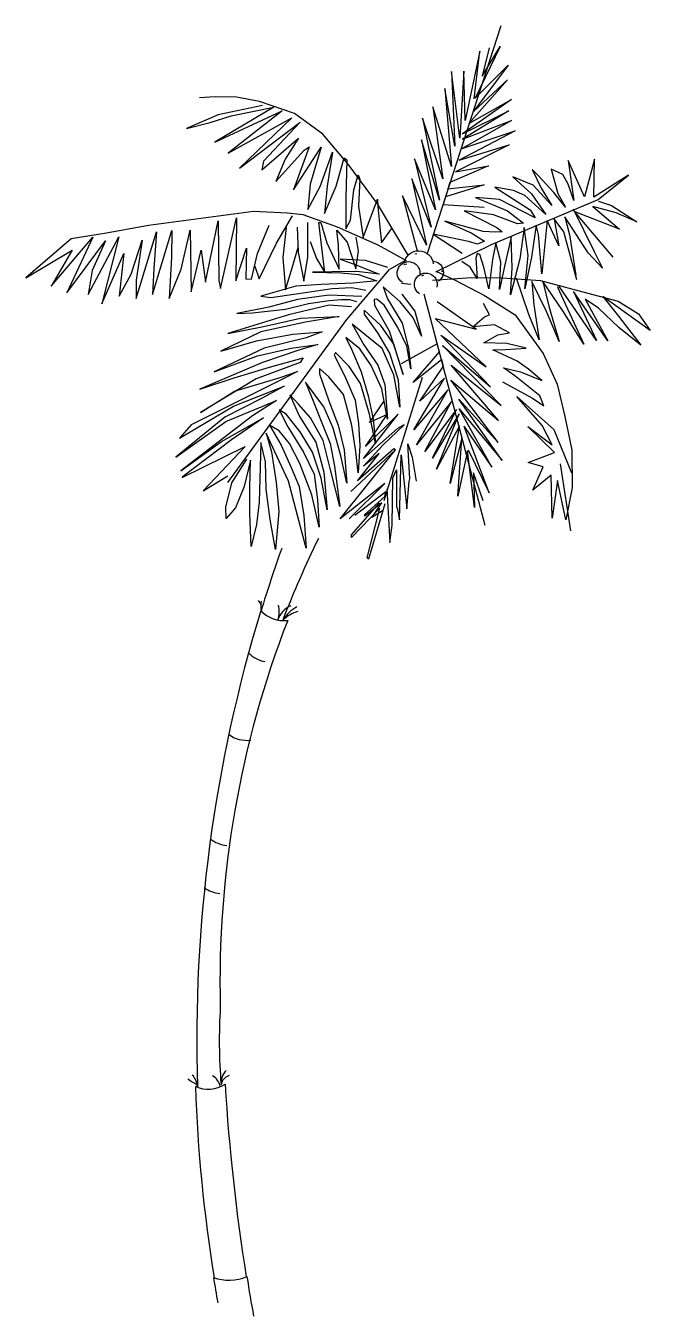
# Model space of a CAD drawing. Header units: millimetres. Extents: x 266 to 326, y 89 to 214.
import ezdxf

# ---------------------------------------------------------------- set-up
doc = ezdxf.new("R2010")
doc.units = ezdxf.units.MM

# ---------------------------------------------------------------- blocks, each defined once
blk = doc.blocks.new('ETREE1')
for p, q in [((15.55, 102.33), (15.73, 102.34)), ((14.49, 101.28), (14.77, 101.35)), ((18.13, 100.72), (18.15, 100.58)), ((16.23, 100.21), (16.4, 100.28))]:
    blk.add_line(p, q)
at = {"color": 0, "linetype": 'ByBlock'}
for p, q in [((-6.86, 80.76), (-0.82, 83.77)), ((-0.82, 83.77), (-4.85, 79.48)), ((-4.85, 79.48), (-2.47, 80.94))]:
    blk.add_line(p, q, dxfattribs=at)
for points in [[(23.83, 124.28), (16.74, 102.35)], [(21.26, 117.26), (21.81, 121.84), (20.38, 115.16), (20.25, 119.9), (19.89, 113.47), (19.07, 119.89), (19.39, 112.68), (18.44, 118.23), (19.07, 110.72), (17.29, 116.48), (18.25, 109.54), (16.29, 115.37), (17.93, 107.47), (16.18, 113.31), (17.52, 106.56), (15.5, 111.48), (17.12, 104.9), (15.26, 109.55), (16.67, 103.16), (14.35, 107.9), (15.78, 102.61)], [(22.7, 122.17), (22.04, 119.42), (23.75, 122.27), (21.36, 117.32), (24.52, 120.48), (21.19, 116.02), (24.47, 119.07), (20.73, 114.86), (24.85, 117.19), (20.13, 113.89), (24.59, 116.1), (20.12, 113.37), (24.87, 115.16), (20.09, 112.47), (25.2, 114.16), (19.8, 111.35), (24.64, 112.8), (19.47, 110.23), (22.65, 110.8), (18.9, 109.19), (18.71, 108.57), (22.23, 108.96), (18.49, 107.82), (18.28, 107.06), (22.23, 106.82)], [(14.9, 102.18), (14.89, 102.19), (11.94, 107.12), (9.12, 110.95), (6.68, 113.83), (3.95, 115.83), (0.58, 116.99), (-1.65, 117.4), (-3.69, 117.44), (-5.2, 117.35)], [(0.87, 116.61), (-3.41, 115.69), (-6.45, 114.38), (-4.17, 114.95), (-2.14, 115.62), (1.96, 116.43), (-3.74, 113.06), (2.76, 116.09), (-2.45, 112), (3.68, 115.41), (-1.34, 110.58), (4.49, 115), (0.97, 111.25), (0.81, 110.4), (4.32, 113.45), (3.05, 111.45), (2.15, 109.27), (4.89, 112.3), (5.37, 112.62), (3.84, 108.48), (6.53, 112.59), (5.45, 109.04), (5.23, 106.59), (6.43, 108.8), (7.62, 112.1), (7.1, 108.85), (6.83, 106.21), (7.96, 108.84), (8.72, 111.56), (8.98, 111.36), (8.88, 107.75), (8.88, 104.73), (9.34, 105.57), (9.67, 108.49), (10.07, 109.94), (10.23, 109.51), (10.11, 106.91), (10.55, 103.88), (11.95, 107.59), (11.99, 106.87), (12.2, 104.55), (12.33, 103.37), (13.29, 104.71)], [(17.56, 100.58), (22.93, 103.23), (33.19, 107.56), (36.13, 109.9), (32.8, 107.76), (32.84, 111.45), (31.9, 107.82), (30.32, 111.32), (30.87, 107.44), (30.32, 109.04), (29.81, 109.96), (28.69, 110.48), (29.33, 108.14), (30.07, 106.8), (28.92, 108.24), (27.44, 109.85), (26.84, 110.43), (27.73, 108.65), (28.74, 106.97), (26.95, 108.94), (24.97, 109.74), (26.79, 108.11), (28.17, 106.11), (26.15, 107.92), (25.05, 108.41), (23.24, 108.75), (26.64, 106.56), (27.15, 105.77), (23.71, 107.55), (21.38, 107.73), (24.46, 106.46), (26, 105.28), (25.43, 105.22), (23.12, 106.07), (20.3, 106.47), (23.43, 104.86), (23.96, 104.44), (23.29, 104.4), (22.12, 104.47), (18.44, 105.45), (20.97, 104.34), (22.25, 103.53), (21.59, 103.25), (20.7, 103.49), (17.32, 104.21), (20.09, 102.37)], [(33.25, 107.39), (34.49, 106.97), (36.92, 105.41), (34.94, 106.26), (32.69, 106.86), (35.27, 104.7), (30.9, 106.41), (34.61, 102.01)], [(14.74, 101.64), (12.01, 103.14), (8.1, 104.87), (4.78, 106.06), (3.23, 106.23), (0, 106.38), (-10.12, 105.05), (-14.18, 104.31), (-17.57, 103.76), (-21.94, 100.01), (-17.46, 102.66), (-19.5, 99.21), (-15.48, 103.92), (-17.99, 98.55), (-14.26, 103.58), (-15.53, 100.7), (-15.92, 98.39), (-12.98, 103.97), (-14.61, 97.49), (-12.51, 102.36), (-12.95, 98.25), (-11.8, 100.37), (-10.74, 103.64), (-11.32, 99.79), (-11.3, 98.03), (-9.36, 104.42), (-9.59, 100.91), (-9.74, 98.41), (-7.87, 104.55), (-7.89, 101.96), (-8.13, 98.03), (-6.98, 100.84), (-6.09, 104.6), (-6.01, 98.67), (-5.05, 102.66), (-4.64, 99.58), (-3.41, 105.51), (-3.33, 99.74), (-3.18, 98.99), (-1.64, 105.78), (-1.7, 99.73), (-0.69, 102.87), (-0.73, 99.91), (-0.21, 99.89), (0.38, 102.35), (1.52, 105.08)], [(0.12, 101.13), (0.56, 99.91), (2.21, 103.34), (3.75, 105.99)], [(31.15, 99.82), (29.91, 104.42), (28.98, 105.69), (29.43, 103.1), (28.29, 105.54), (27.79, 100.38), (27.47, 104.18), (27.22, 105.08), (26.78, 101.98), (26.15, 98.95), (26.46, 102.15), (26.09, 104.85), (25.65, 101.82), (24.75, 98.38), (24.91, 100.96), (24.82, 103.92), (24.22, 101.25), (23.7, 98.87), (23.82, 101.52), (23.36, 103.37), (23.01, 101.76), (22.66, 98.95), (22.2, 101.02), (21.79, 102.25), (21.56, 102.35), (21.41, 101.91), (21.56, 99.93), (20.86, 101.04), (20.08, 101.57)], [(30.79, 106.66), (32.81, 102.53), (33.62, 100.95), (32.25, 102.42), (30.01, 105.87), (30.44, 104.15), (31.06, 100.25)], [(3.15, 104.84), (2.83, 101.97), (3.09, 98.86), (3.73, 100.96), (4.33, 103.06)], [(4.21, 104.88), (4.31, 102.49), (4.84, 99.7), (5.23, 101.97), (5.23, 105.35)], [(5.45, 103.52), (6.06, 101.87), (6.86, 100.51), (6.66, 102.39), (6.29, 105.34), (6.49, 105.35), (7.07, 103.38), (8.25, 100.83), (8.19, 103.15), (8.03, 104.61), (9.03, 103.43), (9.86, 100.87), (10.13, 102.58), (9.9, 103.91)], [(-2.47, 80.28), (8.98, 95.98), (13.11, 100.81)], [(12.93, 100.99), (10.8, 101.67), (8.35, 101.79), (9.94, 101.23), (12.09, 100.36), (9.97, 100.62), (7.53, 100.58), (5.68, 100.54), (8.46, 100.5), (10.13, 100.33), (11.88, 99.73), (9.59, 99.5), (6.53, 99.35), (4.08, 99.19), (0.7, 98.24), (1.68, 98.11), (4.1, 98.47), (7.59, 98.99), (9.47, 99.06), (10.82, 98.83)], [(14.74, 101.63), (14.51, 101.6), (14.06, 101.35), (13.11, 100.81)], [(14.27, 99.48), (15.17, 99.39)], [(17.26, 99.79), (21.04, 100.05), (23.96, 100.01), (27.65, 99.76), (32.7, 98.39), (35.12, 97.77), (37.1, 96.55), (38.22, 94.93), (33.66, 98.2), (35.17, 96.3), (37.33, 93.52), (35.2, 95.22), (33.23, 97.1), (31.94, 97.96), (34.15, 93.93), (30.84, 98.68), (33.06, 93.96), (29.47, 99.14), (29.29, 99.1), (31.81, 93.62), (29.8, 96.82), (27.88, 99.64), (28.48, 97.16), (29.46, 93.87), (28.24, 96.76), (26.83, 99.66), (27.01, 97.4), (27.53, 94.04), (26.51, 96.46), (25.35, 99.97)], [(17.57, 100.65), (19.38, 99.8), (22.27, 98.32), (25.2, 96.43), (27.91, 92.73), (29.27, 89.75), (29.99, 86.65), (30.66, 83.42), (30.69, 79.78), (30.09, 76.7), (29.28, 80.49), (28.77, 76.85), (28.67, 81), (26.9, 79.54), (27.9, 81.8), (26.45, 82.23), (29.01, 83.18), (26.42, 85.69), (28.76, 83.91), (27.81, 85.78), (25.38, 88.58), (28.93, 85.39), (30.65, 81.23)], [(14.28, 98.42), (15.53, 96.8), (16.2, 94.39), (15.39, 96.15), (14.14, 97.69), (12.48, 99.13), (12.92, 97.97), (14.32, 95.64), (14.94, 93.23), (15.16, 91.25), (14.78, 93.43), (13.92, 95.22), (12.6, 97.38), (11.87, 97.95), (11.61, 97.92), (11.67, 97.36), (13.07, 94.91), (14.43, 90.69), (13.51, 93.63), (12.26, 95.41), (10.65, 96.89), (10.66, 96.5), (11.94, 94.71), (13.09, 92.75), (13.93, 90.17), (14.09, 87.54), (13.53, 90.67), (12.41, 93.19), (10.71, 94.55), (9.5, 95.53), (10.63, 93.54), (11.98, 91.59), (12.65, 89.72), (12.91, 86.4), (12.35, 89.33), (11.34, 91.55), (10.25, 93.17), (8.91, 94.25), (9.45, 93.13), (10.38, 90.96), (11.05, 88.63), (11.54, 86.4), (11.75, 84.04), (11.17, 86.86), (10.3, 89.82), (9.2, 91.47), (7.89, 92.83), (7.77, 92.55), (8.76, 90.61), (9.79, 88.22), (10.13, 85.98), (10.23, 83.87), (10.09, 81.21), (9.86, 83.29), (9.47, 85.79), (8.68, 88.76), (7.27, 90.48), (6.37, 91.28), (6.36, 90.76), (7.25, 88.16), (8.15, 85.83), (8.72, 83.45), (9, 80.23), (8.42, 82.85), (7.69, 85.54), (6.77, 87.58), (5.01, 89.96), (5.65, 88.38), (6.58, 86.03), (7.37, 84.06), (7.81, 81.88), (8.33, 77.97), (7.37, 81.64), (6.72, 84.35), (5.48, 86.52), (4.32, 87.83), (3.5, 88.74), (4.42, 86.65), (6.02, 84.18), (6.79, 81.29), (7.1, 77.66), (6.52, 80.71), (5.69, 83.2), (4.51, 85.18), (3.13, 86.88), (2.48, 87.3), (3.31, 85.64), (4.81, 83.23), (5.84, 81.11), (6.18, 78.62), (6.34, 76), (5.63, 79.1), (4.47, 82.12), (3.48, 84.05), (2.47, 85.26), (1.55, 85.81), (2.68, 83.88), (3.64, 81.74), (4.4, 79.92), (4.85, 77.12), (5.07, 73.96), (4.23, 77.13), (3.38, 80.43), (2.27, 82.76), (1.21, 85.05), (1.72, 83.26), (2.18, 80.28), (2.45, 77.51), (2.12, 73.84), (1.59, 76.74), (1.23, 79.66), (1.15, 82.3), (0.72, 84.16), (0.65, 81.77), (0.54, 78.39), (0.28, 76.24), (-0.24, 74.12), (-0.36, 77.34), (-0.37, 79.78), (-0.3, 82.44), (-0.89, 79.9), (-1.74, 77.87), (-2.62, 76.82), (-2.67, 77.92), (-2.08, 80.26), (-0.64, 82.54)], [(10.42, 98.2), (7.27, 98.34), (4.24, 97.93), (1.48, 97.17), (-1.6, 96.56), (-0.09, 96.62), (3.08, 97), (5.3, 97.54), (7.28, 97.82), (8.44, 97.92), (9.26, 97.92), (9.91, 97.73)], [(22.31, 76.15), (16.44, 98.44)], [(9.43, 97.22), (7.29, 97.36), (3.37, 96.44), (-2.49, 94.63), (0.97, 95.33), (4.54, 96.13), (8.25, 96.29), (5.01, 95.75), (0.71, 94.81), (-3.14, 92.94), (0.29, 93.94), (3.8, 94.59), (6.6, 94.79), (5.07, 94.24), (1.02, 93.22), (-3.8, 90.96), (0.37, 92.48), (3.63, 93.23), (6.2, 93.59), (4.38, 93.04), (0.85, 91.84), (-5.17, 89.28), (-1.85, 90.37), (1.53, 91.4), (4.78, 92.3), (4.51, 91.86), (0.27, 90.29), (-5.12, 87.02), (-1.82, 89.1), (2.58, 90.42), (4.25, 91), (3, 90.35), (-0.88, 88.43), (-6, 85.84), (-7.12, 84.55), (-1.94, 87.64), (2.96, 89.57), (0.77, 88.37), (-2.77, 86.59), (-7.47, 82.72), (-2.66, 86.18), (2.22, 88.2), (-0.09, 86.7), (-7, 81.41), (-3.08, 84.23), (0.97, 86.52), (-2.12, 84.41), (-6.88, 80.82)], [(20.68, 83.45), (22.7, 79.3), (20.29, 85.69), (22.96, 81.77), (19.8, 87.38), (23.95, 82.42), (19.79, 88.31), (23.58, 84.16), (19, 90.14), (23.6, 86.25), (19.05, 91.58), (23.85, 87.72), (18.2, 93.49), (22.83, 89.52), (18.06, 94.47), (22.42, 91.42), (17.5, 96.09), (21.45, 95.06), (17.68, 97.71)], [(23.98, 89.99), (26.87, 88.43), (27.97, 87.68), (27.59, 88.63), (25.18, 90.58), (24.08, 91.35), (25.71, 90.95), (27.79, 90.13), (26.5, 91.2), (25.4, 91.98), (23.06, 93.06), (24.29, 93.11), (26.28, 93.23), (24.41, 93.68), (22.2, 93.73), (23.54, 94.53), (24.67, 94.71), (23.21, 95.48), (21.13, 95.3), (22.24, 96.25), (22.75, 96.45), (22.16, 97.52)], [(22.13, 78.54), (21.2, 81.21), (21.29, 77.89), (20.63, 83.35), (19.68, 78.98), (20.08, 84.53), (18.96, 80.2), (19.84, 85.76), (17.63, 81.57), (19.81, 86.9), (17.26, 82.63), (19.55, 87.34), (16.52, 83.27), (19.09, 88.11), (15.7, 83.93), (18.72, 89.21), (15.43, 85.37), (18.4, 90.33), (16.03, 88.14), (18.31, 91.51), (18.14, 92.14), (15.39, 89.91), (17.92, 92.89), (17.69, 93.64), (14.24, 91.71)], [(12.59, 78.57), (16.28, 90.43)], [(9.37, 79.42), (13.68, 83.44), (13.52, 83.54), (10.02, 80.47), (12.12, 83.09), (10.6, 81.87), (12.48, 83.93), (14.53, 85.86), (13.87, 85.5), (10.61, 82.62), (13.94, 86.88), (10.79, 83.76), (12.88, 86.85), (11.18, 86.06), (12.54, 88.08)], [(12.64, 80.21), (8.34, 76.8), (13.68, 83.44)], [(12.84, 79.68), (13.14, 74.53), (13.36, 76.17), (13.43, 80.75), (13.76, 81.51), (13.77, 77.93), (13.85, 77.86), (14.07, 76.7), (14.24, 82.96), (14.77, 77.75), (15, 80.38), (15.06, 80.64), (14.88, 84.03), (15.27, 82.73), (15.66, 80.42)], [(29.55, 82.08), (30.53, 75.65)], [(12.64, 80.21), (9.22, 76.81)], [(12.65, 78.23), (11.07, 72.92), (10.96, 73.04), (12.16, 77.81), (9.44, 74.99), (9.44, 75.27), (12.15, 78.35)], [(12.43, 77.56), (11.41, 76.92), (12.36, 78.33), (10.74, 77.06), (10.68, 77.18), (12.65, 78.96), (12.74, 79.39), (9.76, 77.11)]]:
    blk.add_lwpolyline(points)
for points in [[(14.52, 101.4, -0.894021), (17.31, 101.34, -0.461431)], [(14.34, 99.56, -1.932148), (16, 100.21, 1.049892)], [(17.26, 101.6, -0.750159), (17.81, 99.69, -0.070283)], [(16, 98.46, -1.932148), (17.66, 99.12, 1.049892)]]:
    blk.add_lwpolyline(points, format="xyb")
for centre, radius, start, end in [((92.21, 32.7), 95.76, 153.8469, 158.9604), ((136.45, 26.35), 141.95, 160.4147, 162.977), ((-0.66, 68.02), 1.46, 354.2255, 39.2451), ((4.46, 68.36), 3.76, 172.4365, 186.6924), ((0.04, 67.85), 2.44, 341.0144, 15.3584), ((4.48, 66.35), 2.25, 113.5856, 161.5663), ((136.38, 26.58), 141.85, 163.0483, 181.7977), ((2.97, 70.18), 3.19, 224.5737, 275.9479), ((6.21, 64.87), 4.02, 120.5892, 147.1309), ((5.25, 64.57), 3.45, 106.3362, 133.706), ((92.72, 32.23), 95.95, 158.7468, 181.4606), ((1.62, 65.92), 2.92, 224.6947, 259.6385), ((-0.65, 58.38), 2.92, 233.1862, 277.5256), ((-2.32, 48.25), 2.92, 230.6788, 265.2279), ((-2.97, 43.61), 2.92, 232.4945, 264.4899), ((49.73, 26.55), 53.03, 176.5004, 184.5933), ((-1.22, 22.4), 1.91, 137.9673, 182.9953), ((-3.85, 26), 3.99, 231.6444, 246.662), ((-7.2, 21.97), 1.81, 5.0966, 44.0061), ((-4.72, 21.82), 1.55, 10.8004, 59.8787), ((-2.01, 22.08), 1.14, 106.8913, 168.961), ((-4.36, 24.73), 2.87, 244.5078, 304.2324), ((136.59, 26.8), 142.26, 181.8788, 189.3381), ((199.72, 35.17), 202.87, 183.6229, 188.8999), ((-2.34, 7.87), 4.4, 249.8549, 292.6817), ((136.45, 26.35), 142.12, 189.1533, 190.1566), ((199.55, 35.75), 202.72, 189.0631, 190.1566)]:
    blk.add_arc(centre, radius, start, end)

msp = doc.modelspace()

# ---------------------------------------------------------------- block references
msp.add_blockref('ETREE1', (287.56, 89.24))

doc.saveas('drawing.dxf')
